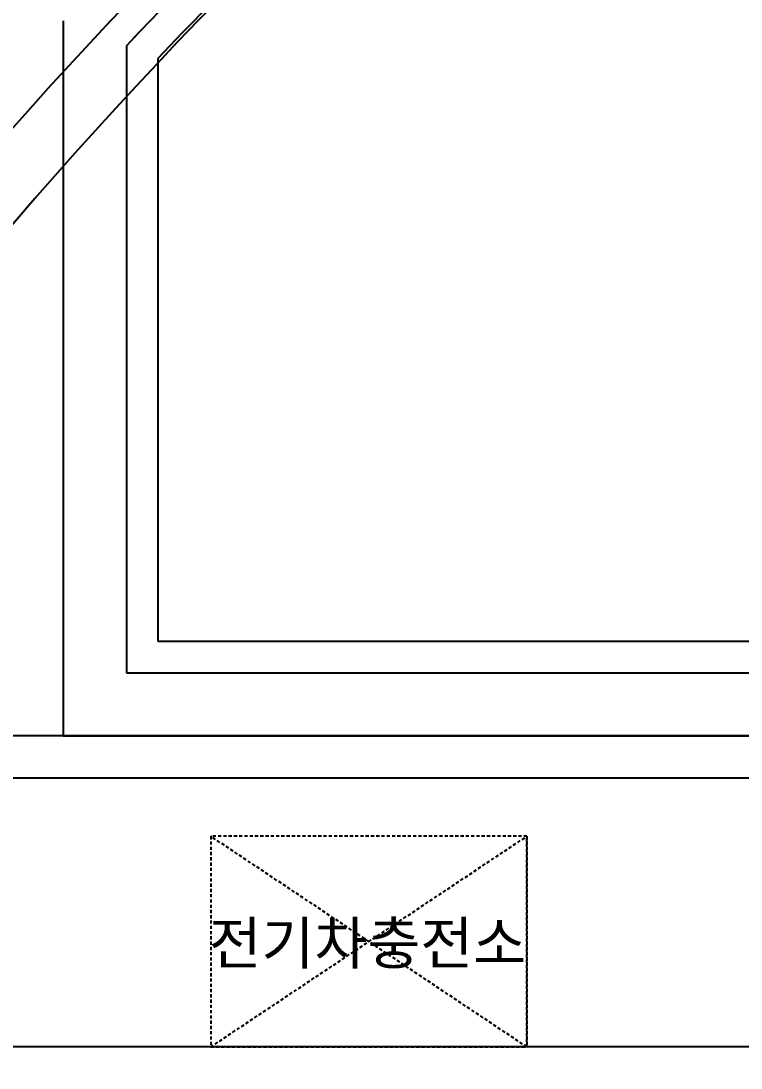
# Model space of a CAD drawing. Header units: millimetres. Extents: x 13515 to 183937, y -33900 to -660.
# Drawn here: x 118444.4 to 118497.9, y -19387.2 to -19309.4 of the extents above; entities that cross this region are included whole.
import ezdxf
from ezdxf.enums import TextEntityAlignment as Align

# ---------------------------------------------------------------- set-up
doc = ezdxf.new("R2010")
doc.units = ezdxf.units.MM
doc.header["$LTSCALE"] = 100
doc.header["$MEASUREMENT"] = 0
doc.linetypes.add('-HID', pattern=[2.5, 1.5, -1])
doc.layers.get('0').update_dxf_attribs({"linetype": 'CONTINUOUS'})
doc.layers.add('ELE9', color=9, linetype='CONTINUOUS')
doc.styles.add('나눔바른고딕', font='NanumBarunGothic.ttf')

# ---------------------------------------------------------------- blocks, each defined once
blk = doc.blocks.new('FGHJ')
at = {"layer": 'ELE9', "ltscale": 0.1}
for p, q in [((36986949.1, 60238.6), (36986949.1, 56846.3)), ((36987249.1, 60120.2), (36987249.1, 57146.3)), ((36987399.1, 60060.6), (36987399.1, 57296.3)), ((36987399.1, 57296.3), (36991624.1, 57296.3)), ((36987249.1, 57146.3), (36991624.1, 57146.3)), ((36986949.1, 56846.3), (36991624.1, 56846.3))]:
    blk.add_line(p, q, dxfattribs=at)
for points in [[(37030999.1, 67646.3), (37004299.1, 67646.3, 0.414214), (36980799.1, 44146.3), (36980799.1, 24146.3)], [(37030999.1, 67346.3), (37004299.1, 67346.3, 0.414214), (36981099.1, 44146.3), (36981099.1, 24146.3)], [(36993331.7, 64764, 0.0156), (36992063.3, 64039.3), (36992071.9, 64024.5), (36991465.6, 63674.5), (36991471.7, 63664, 0.059062), (36987249.1, 60120.2)], [(36991421.4, 63451.1, 0.056711), (36987399.1, 60060.6)], [(36994374.1, 56846.3), (36968299.1, 56846.3), (36968299.1, 37471), (36980799.1, 37471), (36980799.1, 42871), (36980899.1, 42871, -0.414214), (36983699.1, 40071), (36983699.1, 26146.3)]]:
    blk.add_lwpolyline(points, format="xyb", dxfattribs=at)
for points in [[(36994374.1, 56646.3), (36968499.1, 56646.3), (36968499.1, 55371)], [(36996996.5, 50171), (36995099.1, 50171), (36995099.1, 55371), (36984299.1, 55371), (36984299.1, 50171), (36982099.1, 50171), (36982099.1, 55371), (36968499.1, 55371)]]:
    blk.add_lwpolyline(points, dxfattribs=at)
at = {"layer": 'ELE9', "linetype": '-HID', "ltscale": 0.1}
blk.add_lwpolyline([(36987649.1, 55371), (36989149.1, 55371), (36989149.1, 56371), (36987649.1, 56371), (36987649.1, 55371), (36989149.1, 56371), (36989149.1, 55371), (36987649.1, 56371)], dxfattribs=at)
at = {"layer": 'ELE9', "ltscale": 0.1}
blk.add_arc((37004308.5, 44080.9), 23415.4, 136.61297, 136.62968, dxfattribs=at)
at = {"layer": 'ELE9', "style": '나눔바른고딕'}
blk.add_text('전기차충전소', height=200, dxfattribs=at).set_placement((36988392.4, 55866.4), align=Align.MIDDLE)

msp = doc.modelspace()

# ---------------------------------------------------------------- block references
at = {"xscale": 0.01565102769230769, "yscale": 0.01565102769230769, "zscale": 0.01565102769230769}
msp.add_blockref('FGHJ', (-460436.194, -20252.242), dxfattribs=at)

doc.saveas('drawing.dxf')
